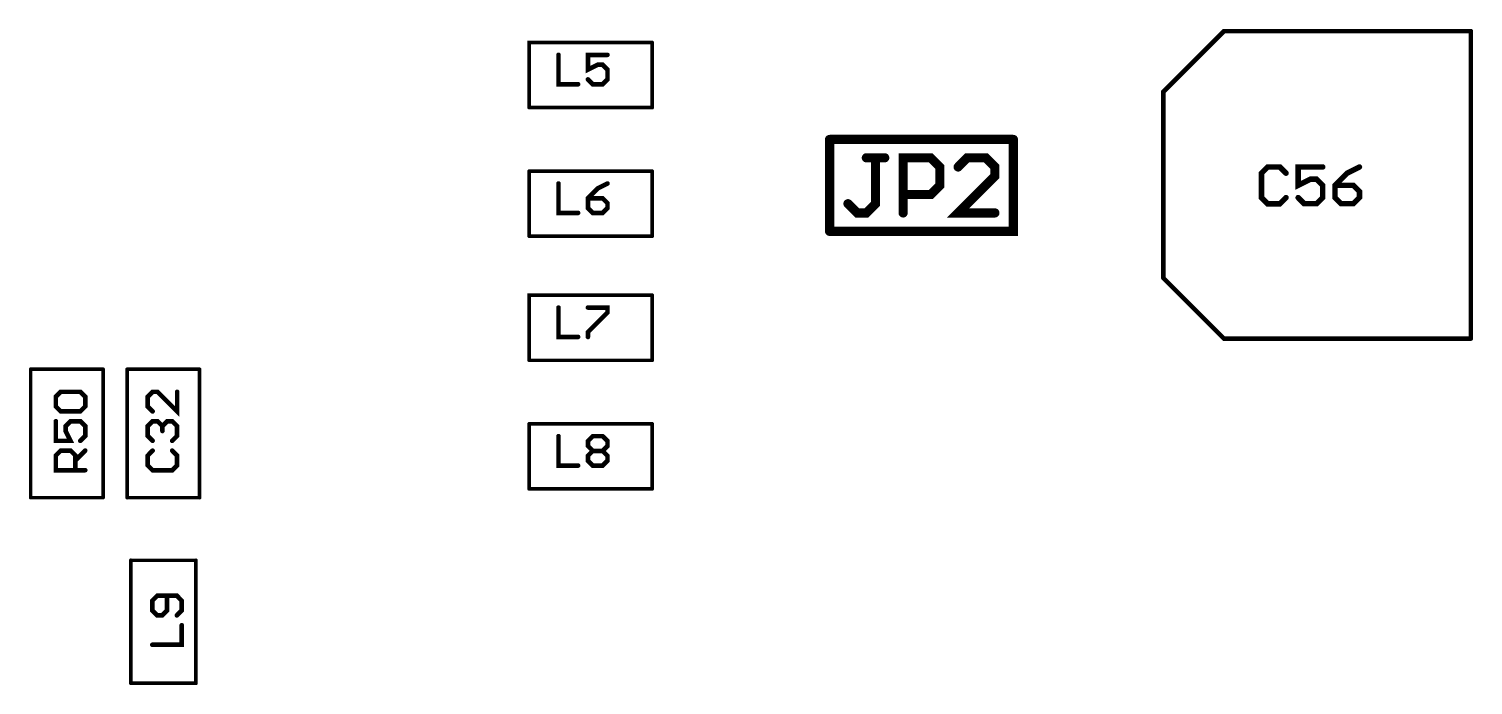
# Model space of a CAD drawing. Extents: x -4.2 to 14.8, y -3.5 to 8.8.
# Drawn here: x 1.269 to 2.84, y 2.806 to 3.52 of the extents above; entities that cross this region are included whole.
import ezdxf

# ---------------------------------------------------------------- set-up
doc = ezdxf.new("R2010")
doc.units = 0
doc.layers.add('2D_LINE_00', color=1, linetype='CONTINUOUS')

# ---------------------------------------------------------------- blocks, each defined once
blk = doc.blocks.new('SMOOTH_0$01')
at = {"const_width": 0.005}
blk.add_lwpolyline([(-0.0025, 0, 1), (0.0025, 0, 1)], format="xyb", close=True, dxfattribs=at)
blk = doc.blocks.new('DRAWING_3007')
at = {"layer": '2D_LINE_00', "const_width": 0.01}
blk.add_lwpolyline([(0, 0), (0, 0.1)], dxfattribs=at)
at = {"layer": '2D_LINE_00'}
for p in [(0, 0.1), (0, 0)]:
    blk.add_blockref('SMOOTH_0$01', p, dxfattribs=at)
blk = doc.blocks.new('DRAWING_3008')
at = {"layer": '2D_LINE_00', "const_width": 0.01}
blk.add_lwpolyline([(0, 0), (0.2, 0), (0.2, 0.1)], dxfattribs=at)
at = {"layer": '2D_LINE_00'}
for p in [(0.2, 0.1), (0, 0), (0.2, 0)]:
    blk.add_blockref('SMOOTH_0$01', p, dxfattribs=at)
blk = doc.blocks.new('DRAWING_3009')
at = {"layer": '2D_LINE_00', "const_width": 0.01}
blk.add_lwpolyline([(0, 0), (0.2, 0)], dxfattribs=at)
at = {"layer": '2D_LINE_00'}
for p in [(0, 0), (0.2, 0)]:
    blk.add_blockref('SMOOTH_0$01', p, dxfattribs=at)
blk = doc.blocks.new('DRAWING_3279')
at = {"layer": '2D_LINE_00', "const_width": 0.01}
blk.add_lwpolyline([(0, 0), (-0.02, 0), (-0.01, 0), (-0.01, -0.04998), (-0.02, -0.05998), (-0.02999, -0.05998), (-0.03999, -0.04998)], dxfattribs=at)
at = {"layer": '2D_LINE_00'}
for p in [(-0.02, 0), (-0.01, 0), (0, 0), (-0.03999, -0.04998), (-0.01, -0.04998), (-0.02999, -0.05998), (-0.02, -0.05998)]:
    blk.add_blockref('SMOOTH_0$01', p, dxfattribs=at)
blk = doc.blocks.new('DRAWING_3280')
at = {"layer": '2D_LINE_00', "const_width": 0.01}
blk.add_lwpolyline([(0, 0), (0, 0.05998), (0.02999, 0.05998), (0.03999, 0.04998), (0.03999, 0.02999), (0.02999, 0.01999), (0, 0.01999)], dxfattribs=at)
at = {"layer": '2D_LINE_00'}
for p in [(0, 0.05998), (0.02999, 0.05998), (0.03999, 0.04998), (0.03999, 0.02999), (0, 0.01999), (0.02999, 0.01999), (0, 0)]:
    blk.add_blockref('SMOOTH_0$01', p, dxfattribs=at)
blk = doc.blocks.new('DRAWING_3281')
at = {"layer": '2D_LINE_00', "const_width": 0.01}
blk.add_lwpolyline([(0, 0), (-0.03999, 0), (0, 0.03999), (0, 0.04998), (-0.01, 0.05998), (-0.02999, 0.05998), (-0.03999, 0.04998)], dxfattribs=at)
at = {"layer": '2D_LINE_00'}
for p in [(-0.02999, 0.05998), (-0.01, 0.05998), (-0.03999, 0.04998), (0, 0.04998), (0, 0.03999), (-0.03999, 0), (0, 0)]:
    blk.add_blockref('SMOOTH_0$01', p, dxfattribs=at)
blk = doc.blocks.new('SMOOTH_0$00394')
at = {"const_width": 0.00197}
blk.add_lwpolyline([(-0.001, 0, 1), (0.001, 0, 1)], format="xyb", close=True, dxfattribs=at)
blk = doc.blocks.new('DRAWING_3804')
at = {"layer": '2D_LINE_00', "const_width": 0.00394}
blk.add_lwpolyline([(0, 0), (0.07874, 0)], dxfattribs=at)
at = {"layer": '2D_LINE_00'}
for p in [(0, 0), (0.07874, 0)]:
    blk.add_blockref('SMOOTH_0$00394', p, dxfattribs=at)
blk = doc.blocks.new('DRAWING_3805')
at = {"layer": '2D_LINE_00', "const_width": 0.00394}
blk.add_lwpolyline([(0, 0), (0, 0.13976)], dxfattribs=at)
at = {"layer": '2D_LINE_00'}
for p in [(0, 0.13976), (0, 0)]:
    blk.add_blockref('SMOOTH_0$00394', p, dxfattribs=at)
blk = doc.blocks.new('DRAWING_3806')
at = {"layer": '2D_LINE_00', "const_width": 0.00394}
blk.add_lwpolyline([(0, 0), (0, 0.13976)], dxfattribs=at)
at = {"layer": '2D_LINE_00'}
for p in [(0, 0.13976), (0, 0)]:
    blk.add_blockref('SMOOTH_0$00394', p, dxfattribs=at)
blk = doc.blocks.new('DRAWING_3807')
at = {"layer": '2D_LINE_00', "const_width": 0.00394}
blk.add_lwpolyline([(0, 0), (0.07874, 0)], dxfattribs=at)
at = {"layer": '2D_LINE_00'}
for p in [(0, 0), (0.07874, 0)]:
    blk.add_blockref('SMOOTH_0$00394', p, dxfattribs=at)
blk = doc.blocks.new('DRAWING_4031')
at = {"layer": '2D_LINE_00', "const_width": 0.00394}
blk.add_lwpolyline([(0, 0), (0.07874, 0)], dxfattribs=at)
at = {"layer": '2D_LINE_00'}
for p in [(0, 0), (0.07874, 0)]:
    blk.add_blockref('SMOOTH_0$00394', p, dxfattribs=at)
blk = doc.blocks.new('DRAWING_4032')
at = {"layer": '2D_LINE_00', "const_width": 0.00394}
blk.add_lwpolyline([(0, 0), (0, 0.13976)], dxfattribs=at)
at = {"layer": '2D_LINE_00'}
for p in [(0, 0.13976), (0, 0)]:
    blk.add_blockref('SMOOTH_0$00394', p, dxfattribs=at)
blk = doc.blocks.new('DRAWING_4033')
at = {"layer": '2D_LINE_00', "const_width": 0.00394}
blk.add_lwpolyline([(0, 0), (0, 0.13976)], dxfattribs=at)
at = {"layer": '2D_LINE_00'}
for p in [(0, 0.13976), (0, 0)]:
    blk.add_blockref('SMOOTH_0$00394', p, dxfattribs=at)
blk = doc.blocks.new('DRAWING_4034')
at = {"layer": '2D_LINE_00', "const_width": 0.00394}
blk.add_lwpolyline([(0, 0), (0.07874, 0)], dxfattribs=at)
at = {"layer": '2D_LINE_00'}
for p in [(0, 0), (0.07874, 0)]:
    blk.add_blockref('SMOOTH_0$00394', p, dxfattribs=at)
blk = doc.blocks.new('DRAWING_4079')
at = {"layer": '2D_LINE_00', "const_width": 0.00394}
blk.add_lwpolyline([(0, 0), (0.07086, 0)], dxfattribs=at)
at = {"layer": '2D_LINE_00'}
for p in [(0, 0), (0.07086, 0)]:
    blk.add_blockref('SMOOTH_0$00394', p, dxfattribs=at)
blk = doc.blocks.new('DRAWING_4080')
at = {"layer": '2D_LINE_00', "const_width": 0.00394}
blk.add_lwpolyline([(0, 0), (0.07086, 0)], dxfattribs=at)
at = {"layer": '2D_LINE_00'}
for p in [(0, 0), (0.07086, 0)]:
    blk.add_blockref('SMOOTH_0$00394', p, dxfattribs=at)
blk = doc.blocks.new('DRAWING_4081')
at = {"layer": '2D_LINE_00', "const_width": 0.00394}
blk.add_lwpolyline([(0, 0), (0, 0.13386)], dxfattribs=at)
at = {"layer": '2D_LINE_00'}
for p in [(0, 0.13386), (0, 0)]:
    blk.add_blockref('SMOOTH_0$00394', p, dxfattribs=at)
blk = doc.blocks.new('DRAWING_4082')
at = {"layer": '2D_LINE_00', "const_width": 0.00394}
blk.add_lwpolyline([(0, 0), (0, 0.13386)], dxfattribs=at)
at = {"layer": '2D_LINE_00'}
for p in [(0, 0.13386), (0, 0)]:
    blk.add_blockref('SMOOTH_0$00394', p, dxfattribs=at)
blk = doc.blocks.new('DRAWING_4083')
at = {"layer": '2D_LINE_00', "const_width": 0.00394}
blk.add_lwpolyline([(0, 0), (0.13386, 0)], dxfattribs=at)
at = {"layer": '2D_LINE_00'}
for p in [(0, 0), (0.13386, 0)]:
    blk.add_blockref('SMOOTH_0$00394', p, dxfattribs=at)
blk = doc.blocks.new('DRAWING_4084')
at = {"layer": '2D_LINE_00', "const_width": 0.00394}
blk.add_lwpolyline([(0, 0), (0.13386, 0)], dxfattribs=at)
at = {"layer": '2D_LINE_00'}
for p in [(0, 0), (0.13386, 0)]:
    blk.add_blockref('SMOOTH_0$00394', p, dxfattribs=at)
blk = doc.blocks.new('DRAWING_4085')
at = {"layer": '2D_LINE_00', "const_width": 0.00394}
blk.add_lwpolyline([(0, 0), (0, 0.07086)], dxfattribs=at)
at = {"layer": '2D_LINE_00'}
for p in [(0, 0.07086), (0, 0)]:
    blk.add_blockref('SMOOTH_0$00394', p, dxfattribs=at)
blk = doc.blocks.new('DRAWING_4086')
at = {"layer": '2D_LINE_00', "const_width": 0.00394}
blk.add_lwpolyline([(0, 0), (0, 0.07086)], dxfattribs=at)
at = {"layer": '2D_LINE_00'}
for p in [(0, 0.07086), (0, 0)]:
    blk.add_blockref('SMOOTH_0$00394', p, dxfattribs=at)
blk = doc.blocks.new('DRAWING_4087')
at = {"layer": '2D_LINE_00', "const_width": 0.00394}
blk.add_lwpolyline([(0, 0), (0, 0.07086)], dxfattribs=at)
at = {"layer": '2D_LINE_00'}
for p in [(0, 0.07086), (0, 0)]:
    blk.add_blockref('SMOOTH_0$00394', p, dxfattribs=at)
blk = doc.blocks.new('DRAWING_4088')
at = {"layer": '2D_LINE_00', "const_width": 0.00394}
blk.add_lwpolyline([(0, 0), (0, 0.07086), (0.13386, 0.07086)], dxfattribs=at)
at = {"layer": '2D_LINE_00'}
for p in [(0, 0.07086), (0.13386, 0.07086), (0, 0)]:
    blk.add_blockref('SMOOTH_0$00394', p, dxfattribs=at)
blk = doc.blocks.new('DRAWING_4089')
at = {"layer": '2D_LINE_00', "const_width": 0.00394}
blk.add_lwpolyline([(0, 0), (0.13386, 0)], dxfattribs=at)
at = {"layer": '2D_LINE_00'}
for p in [(0, 0), (0.13386, 0)]:
    blk.add_blockref('SMOOTH_0$00394', p, dxfattribs=at)
blk = doc.blocks.new('DRAWING_4090')
at = {"layer": '2D_LINE_00', "const_width": 0.00394}
blk.add_lwpolyline([(0, 0), (0.13386, 0)], dxfattribs=at)
at = {"layer": '2D_LINE_00'}
for p in [(0, 0), (0.13386, 0)]:
    blk.add_blockref('SMOOTH_0$00394', p, dxfattribs=at)
blk = doc.blocks.new('DRAWING_4091')
at = {"layer": '2D_LINE_00', "const_width": 0.00394}
blk.add_lwpolyline([(0, 0), (0.13386, 0)], dxfattribs=at)
at = {"layer": '2D_LINE_00'}
for p in [(0, 0), (0.13386, 0)]:
    blk.add_blockref('SMOOTH_0$00394', p, dxfattribs=at)
blk = doc.blocks.new('DRAWING_4092')
at = {"layer": '2D_LINE_00', "const_width": 0.00394}
blk.add_lwpolyline([(0, 0), (0, 0.07086)], dxfattribs=at)
at = {"layer": '2D_LINE_00'}
for p in [(0, 0.07086), (0, 0)]:
    blk.add_blockref('SMOOTH_0$00394', p, dxfattribs=at)
blk = doc.blocks.new('DRAWING_4093')
at = {"layer": '2D_LINE_00', "const_width": 0.00394}
blk.add_lwpolyline([(0, 0), (0, 0.07086)], dxfattribs=at)
at = {"layer": '2D_LINE_00'}
for p in [(0, 0.07086), (0, 0)]:
    blk.add_blockref('SMOOTH_0$00394', p, dxfattribs=at)
blk = doc.blocks.new('DRAWING_4094')
at = {"layer": '2D_LINE_00', "const_width": 0.00394}
blk.add_lwpolyline([(0, 0), (0, 0.07086)], dxfattribs=at)
at = {"layer": '2D_LINE_00'}
for p in [(0, 0.07086), (0, 0)]:
    blk.add_blockref('SMOOTH_0$00394', p, dxfattribs=at)
blk = doc.blocks.new('DRAWING_4095')
at = {"layer": '2D_LINE_00', "const_width": 0.00394}
blk.add_lwpolyline([(0, 0), (0, 0.07086), (0.13386, 0.07086)], dxfattribs=at)
at = {"layer": '2D_LINE_00'}
for p in [(0, 0.07086), (0.13386, 0.07086), (0, 0)]:
    blk.add_blockref('SMOOTH_0$00394', p, dxfattribs=at)
blk = doc.blocks.new('DRAWING_4096')
at = {"layer": '2D_LINE_00', "const_width": 0.00394}
blk.add_lwpolyline([(0, 0), (0.13386, 0)], dxfattribs=at)
at = {"layer": '2D_LINE_00'}
for p in [(0, 0), (0.13386, 0)]:
    blk.add_blockref('SMOOTH_0$00394', p, dxfattribs=at)
blk = doc.blocks.new('SMOOTH_0$006')
at = {"const_width": 0.003}
blk.add_lwpolyline([(-0.0015, 0, 1), (0.0015, 0, 1)], format="xyb", close=True, dxfattribs=at)
blk = doc.blocks.new('DRAWING_4159')
at = {"layer": '2D_LINE_00', "const_width": 0.006}
blk.add_lwpolyline([(0, 0), (-0.00667, 0.00667), (-0.02, 0.00667), (-0.02666, 0), (-0.02666, -0.02666), (-0.02, -0.03332), (-0.00667, -0.03332), (0, -0.02666)], dxfattribs=at)
at = {"layer": '2D_LINE_00'}
for p in [(-0.02666, 0), (-0.02, 0.00667), (-0.00667, 0.00667), (0, 0), (-0.02666, -0.02666), (-0.02, -0.03332), (-0.00667, -0.03332), (0, -0.02666)]:
    blk.add_blockref('SMOOTH_0$006', p, dxfattribs=at)
blk = doc.blocks.new('DRAWING_4160')
at = {"layer": '2D_LINE_00', "const_width": 0.006}
blk.add_lwpolyline([(0, 0), (-0.02666, 0), (-0.02666, -0.02), (-0.01333, -0.01333), (-0.00667, -0.01333), (0, -0.02), (0, -0.03333), (-0.00667, -0.03999), (-0.02, -0.03999), (-0.02666, -0.03333)], dxfattribs=at)
at = {"layer": '2D_LINE_00'}
for p in [(-0.02666, 0), (0, 0), (-0.01333, -0.01333), (-0.00667, -0.01333), (-0.02666, -0.02), (-0.02666, -0.03333), (0, -0.02), (0, -0.03333), (-0.02, -0.03999), (-0.00667, -0.03999)]:
    blk.add_blockref('SMOOTH_0$006', p, dxfattribs=at)
blk = doc.blocks.new('DRAWING_4161')
at = {"layer": '2D_LINE_00', "const_width": 0.006}
blk.add_lwpolyline([(0, 0), (-0.01333, -0.00667), (-0.02666, -0.02), (-0.02666, -0.03333), (-0.01999, -0.03999), (-0.00666, -0.03999), (0, -0.03333), (0, -0.02666), (-0.00666, -0.02), (-0.02666, -0.02)], dxfattribs=at)
at = {"layer": '2D_LINE_00'}
for p in [(0, 0), (-0.01333, -0.00667), (-0.02666, -0.02), (-0.02666, -0.02), (-0.02666, -0.03333), (-0.00666, -0.02), (0, -0.02666), (0, -0.03333), (-0.01999, -0.03999), (-0.00666, -0.03999)]:
    blk.add_blockref('SMOOTH_0$006', p, dxfattribs=at)
blk = doc.blocks.new('SMOOTH_0$005')
at = {"const_width": 0.0025}
blk.add_lwpolyline([(-0.00125, 0, 1), (0.00125, 0, 1)], format="xyb", close=True, dxfattribs=at)
blk = doc.blocks.new('DRAWING_4777')
at = {"layer": '2D_LINE_00', "const_width": 0.005}
blk.add_lwpolyline([(0, 0), (0.16732, 0)], dxfattribs=at)
at = {"layer": '2D_LINE_00'}
for p in [(0, 0), (0.16732, 0)]:
    blk.add_blockref('SMOOTH_0$005', p, dxfattribs=at)
blk = doc.blocks.new('DRAWING_4778')
at = {"layer": '2D_LINE_00', "const_width": 0.005}
blk.add_lwpolyline([(0, 0), (0, 0.33465)], dxfattribs=at)
at = {"layer": '2D_LINE_00'}
for p in [(0, 0.33465), (0, 0)]:
    blk.add_blockref('SMOOTH_0$005', p, dxfattribs=at)
blk = doc.blocks.new('DRAWING_4779')
at = {"layer": '2D_LINE_00', "const_width": 0.005}
blk.add_lwpolyline([(0, 0), (0, 0.20275), (0.06595, 0.2687), (0.16733, 0.2687)], dxfattribs=at)
at = {"layer": '2D_LINE_00'}
for p in [(0.06595, 0.2687), (0.16733, 0.2687), (0, 0.20275), (0, 0)]:
    blk.add_blockref('SMOOTH_0$005', p, dxfattribs=at)
blk = doc.blocks.new('DRAWING_4780')
at = {"layer": '2D_LINE_00', "const_width": 0.005}
blk.add_lwpolyline([(0, 0), (0.10138, 0)], dxfattribs=at)
at = {"layer": '2D_LINE_00'}
for p in [(0, 0), (0.10138, 0)]:
    blk.add_blockref('SMOOTH_0$005', p, dxfattribs=at)
blk = doc.blocks.new('DRAWING_4781')
at = {"layer": '2D_LINE_00', "const_width": 0.005}
blk.add_lwpolyline([(0, 0), (0.06595, -0.06595)], dxfattribs=at)
at = {"layer": '2D_LINE_00'}
for p in [(0, 0), (0.06595, -0.06595)]:
    blk.add_blockref('SMOOTH_0$005', p, dxfattribs=at)
blk = doc.blocks.new('DRAWING_4782')
at = {"layer": '2D_LINE_00', "const_width": 0.005}
blk.add_lwpolyline([(0, 0), (0.16732, 0)], dxfattribs=at)
at = {"layer": '2D_LINE_00'}
for p in [(0, 0), (0.16732, 0)]:
    blk.add_blockref('SMOOTH_0$005', p, dxfattribs=at)
blk = doc.blocks.new('DRAWING_5592')
at = {"layer": '2D_LINE_00', "const_width": 0.005}
blk.add_lwpolyline([(0, 0), (-0.00533, -0.00534), (-0.00533, -0.016), (0, -0.02133), (0.02133, -0.02133), (0.02666, -0.016), (0.02666, -0.00534), (0.02133, 0)], dxfattribs=at)
at = {"layer": '2D_LINE_00'}
for p in [(0, 0), (0.02133, 0), (-0.00533, -0.00534), (-0.00533, -0.016), (0.02666, -0.00534), (0.02666, -0.016), (0, -0.02133), (0.02133, -0.02133)]:
    blk.add_blockref('SMOOTH_0$005', p, dxfattribs=at)
blk = doc.blocks.new('DRAWING_5593')
at = {"layer": '2D_LINE_00', "const_width": 0.005}
blk.add_lwpolyline([(0, 0), (-0.00533, 0.00533), (-0.00533, 0.016), (0, 0.02133), (0.00533, 0.02133), (0.01067, 0.016), (0.01067, 0.01066), (0.01067, 0.016), (0.016, 0.02133), (0.02133, 0.02133), (0.02666, 0.016), (0.02666, 0.00533), (0.02133, 0)], dxfattribs=at)
at = {"layer": '2D_LINE_00'}
for p in [(-0.00533, 0.016), (0, 0.02133), (0.00533, 0.02133), (0.01067, 0.016), (0.01067, 0.016), (0.016, 0.02133), (0.02133, 0.02133), (0.02666, 0.016), (-0.00533, 0.00533), (0, 0), (0.01067, 0.01066), (0.02133, 0), (0.02666, 0.00533)]:
    blk.add_blockref('SMOOTH_0$005', p, dxfattribs=at)
blk = doc.blocks.new('DRAWING_5594')
at = {"layer": '2D_LINE_00', "const_width": 0.005}
blk.add_lwpolyline([(0, 0), (0, -0.02133), (-0.02133, 0), (-0.02666, 0), (-0.03199, -0.00534), (-0.03199, -0.016), (-0.02666, -0.02133)], dxfattribs=at)
at = {"layer": '2D_LINE_00'}
for p in [(-0.02666, 0), (-0.02133, 0), (0, 0), (-0.03199, -0.00534), (-0.03199, -0.016), (-0.02666, -0.02133), (0, -0.02133)]:
    blk.add_blockref('SMOOTH_0$005', p, dxfattribs=at)
blk = doc.blocks.new('DRAWING_5710')
at = {"layer": '2D_LINE_00', "const_width": 0.005}
blk.add_lwpolyline([(0, 0), (-0.03199, 0), (-0.03199, 0.01599), (-0.02666, 0.02133), (-0.01599, 0.02133), (-0.01066, 0.01599), (-0.01066, 0)], dxfattribs=at)
at = {"layer": '2D_LINE_00'}
for p in [(-0.03199, 0.01599), (-0.02666, 0.02133), (-0.01599, 0.02133), (-0.01066, 0.01599), (-0.03199, 0), (-0.01066, 0), (0, 0)]:
    blk.add_blockref('SMOOTH_0$005', p, dxfattribs=at)
blk = doc.blocks.new('DRAWING_5711')
at = {"layer": '2D_LINE_00', "const_width": 0.005}
blk.add_lwpolyline([(0, 0), (0.01066, 0.01067)], dxfattribs=at)
at = {"layer": '2D_LINE_00'}
for p in [(0, 0), (0.01066, 0.01067)]:
    blk.add_blockref('SMOOTH_0$005', p, dxfattribs=at)
blk = doc.blocks.new('DRAWING_5712')
at = {"layer": '2D_LINE_00', "const_width": 0.005}
blk.add_lwpolyline([(0, 0), (0, -0.02133), (0.016, -0.02133), (0.01066, -0.01067), (0.01066, -0.00533), (0.016, 0), (0.02666, 0), (0.03199, -0.00533), (0.03199, -0.016), (0.02666, -0.02133)], dxfattribs=at)
at = {"layer": '2D_LINE_00'}
for p in [(0, 0), (0.016, 0), (0.02666, 0), (0.01066, -0.00533), (0.01066, -0.01067), (0.03199, -0.00533), (0.03199, -0.016), (0, -0.02133), (0.016, -0.02133), (0.02666, -0.02133)]:
    blk.add_blockref('SMOOTH_0$005', p, dxfattribs=at)
blk = doc.blocks.new('DRAWING_5713')
at = {"layer": '2D_LINE_00', "const_width": 0.005}
blk.add_lwpolyline([(0, 0), (-0.00533, 0.00533), (-0.00533, 0.01599), (0, 0.02133), (0.02133, 0.02133), (0.02666, 0.01599), (0.02666, 0.00533), (0.02133, 0), (0, 0)], dxfattribs=at)
at = {"layer": '2D_LINE_00'}
for p in [(-0.00533, 0.01599), (0, 0.02133), (0.02133, 0.02133), (0.02666, 0.01599), (-0.00533, 0.00533), (0, 0), (0, 0), (0.02133, 0), (0.02666, 0.00533)]:
    blk.add_blockref('SMOOTH_0$005', p, dxfattribs=at)
blk = doc.blocks.new('DRAWING_5758')
at = {"layer": '2D_LINE_00', "const_width": 0.005}
blk.add_lwpolyline([(0, 0), (0.03199, 0), (0.03199, 0.02133)], dxfattribs=at)
at = {"layer": '2D_LINE_00'}
for p in [(0.03199, 0.02133), (0, 0), (0.03199, 0)]:
    blk.add_blockref('SMOOTH_0$005', p, dxfattribs=at)
blk = doc.blocks.new('DRAWING_5759')
at = {"layer": '2D_LINE_00', "const_width": 0.005}
blk.add_lwpolyline([(0, 0), (0.00533, 0.00533), (0.00533, 0.01599), (0, 0.02133), (-0.02133, 0.02133), (-0.02666, 0.01599), (-0.02666, 0.00533), (-0.02133, 0), (-0.016, 0), (-0.01066, 0.00533), (-0.01066, 0.02133)], dxfattribs=at)
at = {"layer": '2D_LINE_00'}
for p in [(-0.02666, 0.01599), (-0.02133, 0.02133), (-0.01066, 0.02133), (0, 0.02133), (0.00533, 0.01599), (-0.02666, 0.00533), (-0.02133, 0), (-0.016, 0), (-0.01066, 0.00533), (0, 0), (0.00533, 0.00533)]:
    blk.add_blockref('SMOOTH_0$005', p, dxfattribs=at)
blk = doc.blocks.new('DRAWING_5760')
at = {"layer": '2D_LINE_00', "const_width": 0.005}
blk.add_lwpolyline([(0, 0), (0, -0.03199), (0.02133, -0.03199)], dxfattribs=at)
at = {"layer": '2D_LINE_00'}
for p in [(0, 0), (0, -0.03199), (0.02133, -0.03199)]:
    blk.add_blockref('SMOOTH_0$005', p, dxfattribs=at)
blk = doc.blocks.new('DRAWING_5761')
at = {"layer": '2D_LINE_00', "const_width": 0.005}
blk.add_lwpolyline([(0, 0), (0.00533, 0.00533), (0.01599, 0.00533), (0.02133, 0), (0.02133, -0.00533), (0.01599, -0.01066), (0.02133, -0.016), (0.02133, -0.02133), (0.01599, -0.02666), (0.00533, -0.02666), (0, -0.02133), (0, -0.016), (0.00533, -0.01066), (0, -0.00533), (0, 0)], dxfattribs=at)
at = {"layer": '2D_LINE_00'}
for p in [(0, 0), (0, 0), (0.00533, 0.00533), (0.01599, 0.00533), (0.02133, 0), (0, -0.00533), (0, -0.016), (0.00533, -0.01066), (0.01599, -0.01066), (0.02133, -0.00533), (0.02133, -0.016), (0, -0.02133), (0.00533, -0.02666), (0.01599, -0.02666), (0.02133, -0.02133)]:
    blk.add_blockref('SMOOTH_0$005', p, dxfattribs=at)
blk = doc.blocks.new('DRAWING_5762')
at = {"layer": '2D_LINE_00', "const_width": 0.005}
blk.add_lwpolyline([(0, 0), (0.01066, 0)], dxfattribs=at)
at = {"layer": '2D_LINE_00'}
for p in [(0, 0), (0.01066, 0)]:
    blk.add_blockref('SMOOTH_0$005', p, dxfattribs=at)
blk = doc.blocks.new('DRAWING_5763')
at = {"layer": '2D_LINE_00', "const_width": 0.005}
blk.add_lwpolyline([(0, 0), (0, -0.03199), (0.02133, -0.03199)], dxfattribs=at)
at = {"layer": '2D_LINE_00'}
for p in [(0, 0), (0, -0.03199), (0.02133, -0.03199)]:
    blk.add_blockref('SMOOTH_0$005', p, dxfattribs=at)
blk = doc.blocks.new('DRAWING_5764')
at = {"layer": '2D_LINE_00', "const_width": 0.005}
blk.add_lwpolyline([(0, 0), (0.02133, 0), (0.02133, -0.00533), (0, -0.02666), (0, -0.03199)], dxfattribs=at)
at = {"layer": '2D_LINE_00'}
for p in [(0, 0), (0.02133, 0), (0.02133, -0.00533), (0, -0.02666), (0, -0.03199)]:
    blk.add_blockref('SMOOTH_0$005', p, dxfattribs=at)
blk = doc.blocks.new('DRAWING_5765')
at = {"layer": '2D_LINE_00', "const_width": 0.005}
blk.add_lwpolyline([(0, 0), (0, -0.03199), (0.02133, -0.03199)], dxfattribs=at)
at = {"layer": '2D_LINE_00'}
for p in [(0, 0), (0, -0.03199), (0.02133, -0.03199)]:
    blk.add_blockref('SMOOTH_0$005', p, dxfattribs=at)
blk = doc.blocks.new('DRAWING_5766')
at = {"layer": '2D_LINE_00', "const_width": 0.005}
blk.add_lwpolyline([(0, 0), (-0.01067, -0.00533), (-0.02133, -0.016), (-0.02133, -0.02666), (-0.016, -0.03199), (-0.00534, -0.03199), (0, -0.02666), (0, -0.02133), (-0.00534, -0.016), (-0.02133, -0.016)], dxfattribs=at)
at = {"layer": '2D_LINE_00'}
for p in [(0, 0), (-0.02133, -0.016), (-0.02133, -0.016), (-0.01067, -0.00533), (-0.00534, -0.016), (-0.02133, -0.02666), (-0.016, -0.03199), (-0.00534, -0.03199), (0, -0.02133), (0, -0.02666)]:
    blk.add_blockref('SMOOTH_0$005', p, dxfattribs=at)
blk = doc.blocks.new('DRAWING_5767')
at = {"layer": '2D_LINE_00', "const_width": 0.005}
blk.add_lwpolyline([(0, 0), (0, -0.03199), (0.02133, -0.03199)], dxfattribs=at)
at = {"layer": '2D_LINE_00'}
for p in [(0, 0), (0, -0.03199), (0.02133, -0.03199)]:
    blk.add_blockref('SMOOTH_0$005', p, dxfattribs=at)
blk = doc.blocks.new('DRAWING_5768')
at = {"layer": '2D_LINE_00', "const_width": 0.005}
blk.add_lwpolyline([(0, 0), (-0.02133, 0), (-0.02133, -0.01599), (-0.01067, -0.01066), (-0.00534, -0.01066), (0, -0.01599), (0, -0.02666), (-0.00534, -0.03199), (-0.016, -0.03199), (-0.02133, -0.02666)], dxfattribs=at)
at = {"layer": '2D_LINE_00'}
for p in [(-0.02133, 0), (0, 0), (-0.02133, -0.01599), (-0.01067, -0.01066), (-0.00534, -0.01066), (0, -0.01599), (-0.02133, -0.02666), (-0.016, -0.03199), (-0.00534, -0.03199), (0, -0.02666)]:
    blk.add_blockref('SMOOTH_0$005', p, dxfattribs=at)

msp = doc.modelspace()

# ---------------------------------------------------------------- block references
for name, p in [('DRAWING_4095', (1.8131, 3.4346)), ('DRAWING_4094', (1.9469, 3.4346)), ('DRAWING_4779', (2.5032, 3.2491)), ('DRAWING_4777', (2.6705, 3.5178)), ('DRAWING_4778', (2.8378, 3.1832)), ('DRAWING_5767', (1.845, 3.492)), ('DRAWING_5768', (1.8983, 3.492)), ('DRAWING_4096', (1.8131, 3.4346)), ('DRAWING_3007', (2.14, 3.3)), ('DRAWING_3008', (2.14, 3.3)), ('DRAWING_3009', (2.14, 3.4)), ('DRAWING_3279', (2.2, 3.38)), ('DRAWING_3280', (2.22, 3.32)), ('DRAWING_3281', (2.3199, 3.32)), ('DRAWING_4091', (1.8131, 3.3654)), ('DRAWING_4092', (1.8131, 3.2946)), ('DRAWING_4093', (1.9469, 3.2946)), ('DRAWING_4159', (2.6367, 3.3633)), ('DRAWING_4160', (2.6766, 3.37)), ('DRAWING_4161', (2.7166, 3.37)), ('DRAWING_5765', (1.845, 3.352)), ('DRAWING_5766', (1.8983, 3.352)), ('DRAWING_4090', (1.8131, 3.2946)), ('DRAWING_4781', (2.5032, 3.2491)), ('DRAWING_4088', (1.8131, 3.1596)), ('DRAWING_4087', (1.9469, 3.1596)), ('DRAWING_5763', (1.845, 3.217)), ('DRAWING_5764', (1.877, 3.217)), ('DRAWING_4780', (2.5691, 3.1832)), ('DRAWING_4782', (2.6705, 3.1832)), ('DRAWING_4089', (1.8131, 3.1596)), ('DRAWING_4031', (1.2706, 3.1499)), ('DRAWING_4032', (1.2706, 3.0101)), ('DRAWING_4033', (1.3494, 3.0101)), ('DRAWING_3804', (1.3756, 3.1499)), ('DRAWING_3805', (1.3756, 3.0101)), ('DRAWING_3806', (1.4544, 3.0101)), ('DRAWING_5713', (1.3033, 3.104)), ('DRAWING_5594', (1.43, 3.1253)), ('DRAWING_5712', (1.298, 3.0933)), ('DRAWING_5593', (1.4033, 3.072)), ('DRAWING_4084', (1.8131, 3.0904)), ('DRAWING_4085', (1.8131, 3.0196)), ('DRAWING_4086', (1.9469, 3.0196)), ('DRAWING_5760', (1.845, 3.077)), ('DRAWING_5761', (1.877, 3.0717)), ('DRAWING_5710', (1.33, 3.04)), ('DRAWING_5711', (1.3193, 3.0507)), ('DRAWING_5592', (1.4033, 3.0613)), ('DRAWING_5762', (1.8823, 3.061)), ('DRAWING_4083', (1.8131, 3.0196)), ('DRAWING_4034', (1.2706, 3.0101)), ('DRAWING_3807', (1.3756, 3.0101)), ('DRAWING_4080', (1.3796, 2.9419)), ('DRAWING_4082', (1.3796, 2.8081)), ('DRAWING_4081', (1.4504, 2.8081)), ('DRAWING_5759', (1.4297, 2.882)), ('DRAWING_5758', (1.403, 2.85)), ('DRAWING_4079', (1.3796, 2.8081))]:
    msp.add_blockref(name, p)

doc.saveas('drawing.dxf')
